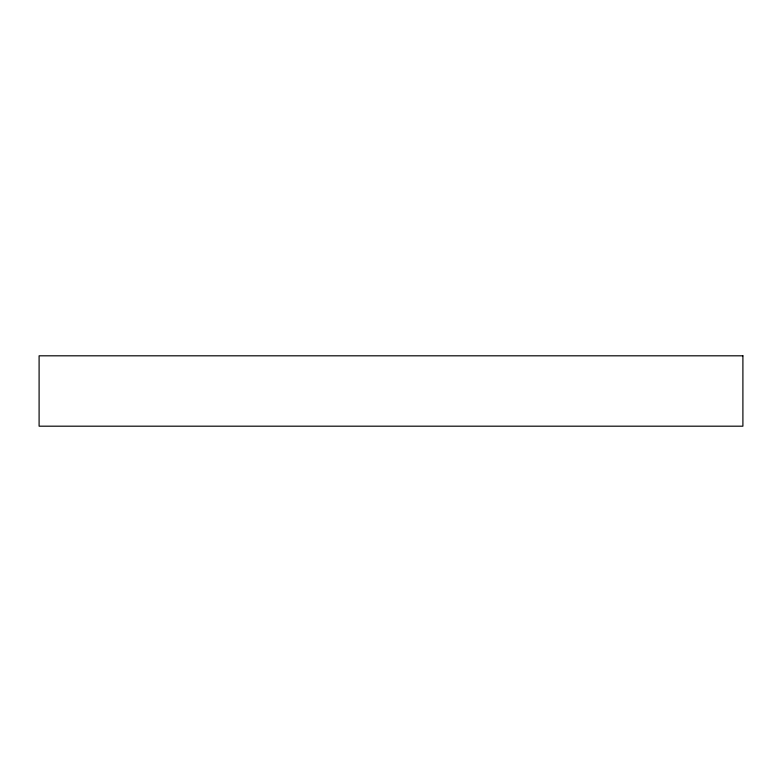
<?xml version="1.0" encoding="UTF-8"?>
<svg xmlns="http://www.w3.org/2000/svg" width="782" height="782" viewBox="0 0 782 782"><rect width="100%" height="100%" fill="white"/><g stroke="black" fill="none" stroke-linecap="round" stroke-linejoin="round"><path stroke-width="1.17" d="M742.9 355.81L39.1 355.81L39.1 426.19L742.9 426.19L742.9 355.81"/></g></svg>
